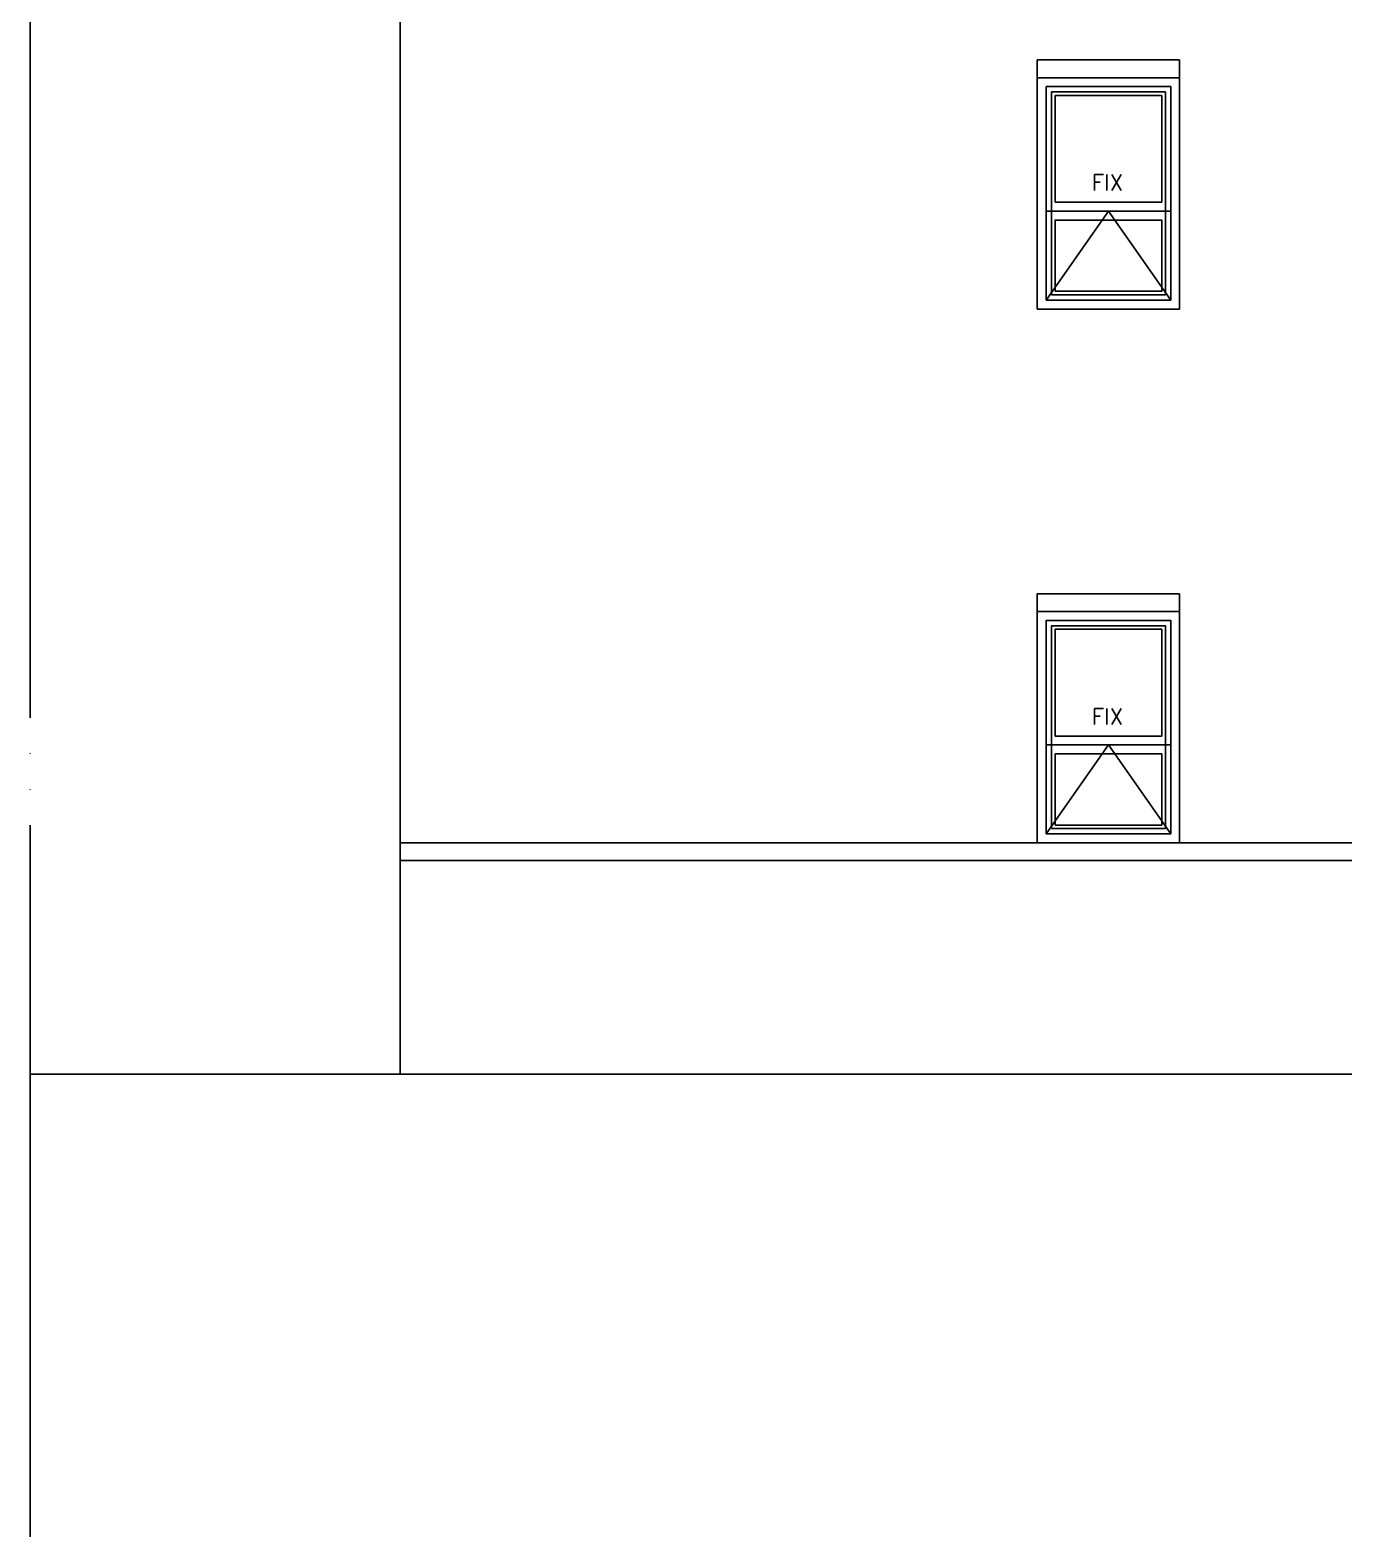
# Model space of a CAD drawing. Extents: x 32549 to 39694, y 7645 to 11950.
# Drawn here: x 32725 to 33463, y 10278 to 11125 of the extents above; entities that cross this region are included whole.
import ezdxf

# ---------------------------------------------------------------- set-up
doc = ezdxf.new("R2010")
doc.units = 0
doc.header["$LTSCALE"] = 80
doc.header["$MEASUREMENT"] = 0
doc.linetypes.add('LDIVIDE', pattern=[5.75, 5, -0.25, 0, -0.25, 0, -0.25])
doc.layers.get('0').update_dxf_attribs({"linetype": 'CONTINUOUS'})
for name, color, linetype in [('C1', 1, 'CONTINUOUS'), ('C2', 2, 'CONTINUOUS'), ('C3', 3, 'CONTINUOUS'), ('C7', 7, 'CONTINUOUS'), ('DIM', 4, 'CONTINUOUS'), ('PAINT', 11, 'CONTINUOUS'), ('RAILING', 4, 'CONTINUOUS'), ('WINDOW', 6, 'CONTINUOUS'), ('WINDOW1', 6, 'CONTINUOUS')]:
    doc.layers.add(name, color=color, linetype=linetype)
doc.styles.add('SIMPLEX', font='SIMPLEX.SHX')

# ---------------------------------------------------------------- blocks, each defined once
blk = doc.blocks.new('A$C72127FA2')
at = {"layer": 'C7'}
for p, q in [((0, 10), (80, 10)), ((0, 0), (0, 10)), ((80, 10), (80, 0)), ((80, 0), (0, 0))]:
    blk.add_line(p, q, dxfattribs=at)
blk = doc.blocks.new('A$C45090A7F')
at = {"linetype": 'Continuous'}
blk.add_blockref('A$C72127FA2', (0, 0), dxfattribs=at)
blk = doc.blocks.new('A$C482A1449')
at = {"layer": 'PAINT'}
for p, q in [((70, 120), (10, 120)), ((10, 60), (10, 120)), ((70, 60), (70, 120)), ((10, 60), (70, 60))]:
    blk.add_line(p, q, dxfattribs=at)
at = {"layer": 'PAINT', "linetype": 'Continuous'}
blk.add_lwpolyline([(5, 5), (40, 55), (75, 5)], dxfattribs=at)
blk.add_lwpolyline([(10, 10), (70, 10), (70, 50), (10, 50)], close=True, dxfattribs=at)
at = {"layer": 'WINDOW1'}
for p, q in [((0, 0), (0, 130)), ((80, 130), (0, 130)), ((80, 0), (80, 130)), ((5, 5), (5, 125)), ((75, 125), (5, 125)), ((75, 5), (75, 125)), ((5, 55), (75, 55)), ((75, 5), (5, 5)), ((80, 0), (0, 0))]:
    blk.add_line(p, q, dxfattribs=at)
at = {"layer": 'C3', "style": 'SIMPLEX'}
blk.add_text('FIX', height=9, dxfattribs=at).set_placement((30.63, 66.56))

msp = doc.modelspace()

# ---------------------------------------------------------------- linework, layer by layer
at = {"layer": 'C1'}
for p in [(34441.55, 10537.89), (34853.05, 10537.89)]:
    msp.add_line(p, (32724.99, 10537.89), dxfattribs=at)
at = {"layer": 'C2'}
msp.add_line((32933.05, 10537.89), (32933.05, 11433.64), dxfattribs=at)
at = {"layer": 'C3'}
for p, q in [((34253.05, 10667.89), (32933.05, 10667.89)), ((34253.05, 10657.89), (32933.05, 10657.89))]:
    msp.add_line(p, q, dxfattribs=at)
at = {"layer": 'C7', "color": 3, "linetype": 'LDIVIDE'}
msp.add_line((32724.99, 10277.89), (32724.99, 11950.49), dxfattribs=at)
at = {"layer": 'WINDOW'}
for points in [[(33296.05, 10972.89), (33366.05, 10972.89), (33366.05, 11092.89), (33296.05, 11092.89)], [(33296.05, 10972.89), (33366.05, 10972.89), (33366.05, 11092.89), (33296.05, 11092.89)], [(33299.05, 10975.89), (33363.05, 10975.89), (33363.05, 11089.89), (33299.05, 11089.89)], [(33299.05, 10975.89), (33363.05, 10975.89), (33363.05, 11089.89), (33299.05, 11089.89)], [(33296.05, 10672.89), (33366.05, 10672.89), (33366.05, 10792.89), (33296.05, 10792.89)], [(33296.05, 10672.89), (33366.05, 10672.89), (33366.05, 10792.89), (33296.05, 10792.89)], [(33299.05, 10675.89), (33363.05, 10675.89), (33363.05, 10789.89), (33299.05, 10789.89)], [(33299.05, 10675.89), (33363.05, 10675.89), (33363.05, 10789.89), (33299.05, 10789.89)]]:
    msp.add_lwpolyline(points, close=True, dxfattribs=at)
at = {"layer": 'WINDOW1'}
for points in [[(33291.05, 10967.89), (33371.05, 10967.89), (33371.05, 11097.89), (33291.05, 11097.89)], [(33291.05, 10967.89), (33371.05, 10967.89), (33371.05, 11097.89), (33291.05, 11097.89)], [(33291.05, 10667.89), (33371.05, 10667.89), (33371.05, 10797.89), (33291.05, 10797.89)], [(33291.05, 10667.89), (33371.05, 10667.89), (33371.05, 10797.89), (33291.05, 10797.89)]]:
    msp.add_lwpolyline(points, close=True, dxfattribs=at)

# ---------------------------------------------------------------- block references
at = {"layer": 'DIM', "linetype": 'Continuous'}
for p in [(33291.05, 11097.89), (33291.05, 10797.89)]:
    msp.add_blockref('A$C45090A7F', p, dxfattribs=at)
at = {"layer": 'RAILING'}
for p in [(33291.05, 10967.89), (33291.05, 10667.89)]:
    msp.add_blockref('A$C482A1449', p, dxfattribs=at)

doc.saveas('drawing.dxf')
